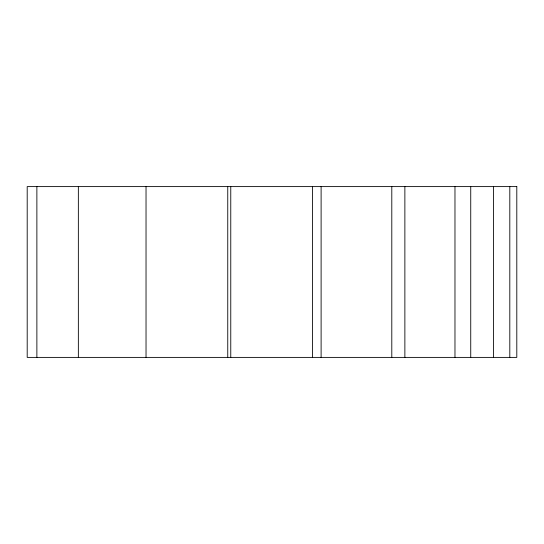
<?xml version="1.0" encoding="UTF-8"?>
<svg xmlns="http://www.w3.org/2000/svg" width="544" height="544" viewBox="0 0 544 544"><rect width="100%" height="100%" fill="white"/><g stroke="black" fill="none" stroke-linecap="round" stroke-linejoin="round"><path stroke-width="0.82" d="M509.803 186.606L509.803 357.394M493.49 186.606L493.49 357.394M470.737 186.606L470.737 357.394M454.974 186.606L454.974 357.394M404.872 186.606L404.872 357.394M391.796 186.606L391.796 357.394M321.11 186.606L321.11 357.394M312.487 186.606L312.487 357.394M230.765 186.606L230.765 357.394M227.752 186.606L227.752 357.394M146.03 186.606L146.03 357.394M78.356 186.606L78.356 357.394M36.876 186.606L36.876 357.394M516.8 186.606L27.2 186.606L27.2 357.394L516.8 357.394L516.8 186.606"/></g></svg>
